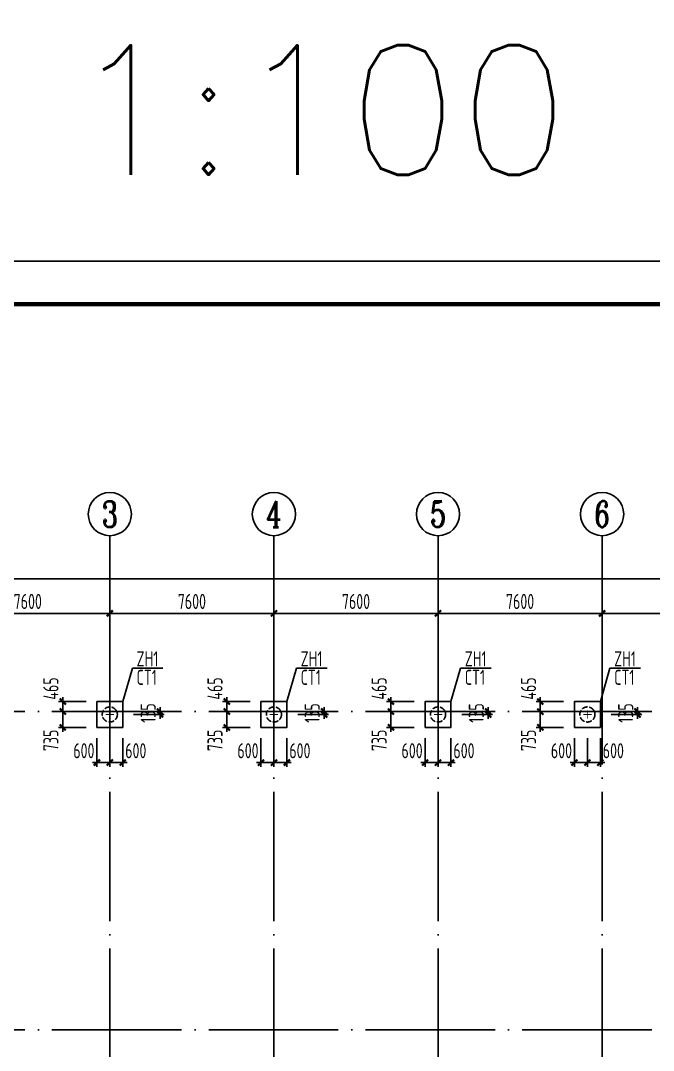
# Model space of a CAD drawing. Extents: x -3102990 to -851544, y -5293060 to -2540151.
# Drawn here: x -2634502 to -2619849, y -2649191 to -2625331 of the extents above; entities that cross this region are included whole.
import ezdxf
from ezdxf.enums import TextEntityAlignment as Align

# ---------------------------------------------------------------- set-up
doc = ezdxf.new("R2010")
doc.units = 0
doc.header["$LTSCALE"] = 1000
doc.header["$PDMODE"] = 1
doc.linetypes.add('DASH', pattern=[0.35, 0.25, -0.1])
doc.linetypes.add('DOTE', pattern=[2.42, 2, -0.2, 0.02, -0.2])
doc.layers.get('0').update_dxf_attribs({"linetype": 'CONTINUOUS'})
doc.layers.get('Defpoints').update_dxf_attribs({"linetype": 'CONTINUOUS'})
for name, color, linetype in [('AXIS', 253, 'DOTE'), ('COLU', 7, 'CONTINUOUS'), ('DIM', 3, 'CONTINUOUS'), ('NUM', 7, 'CONTINUOUS'), ('PUB_TITLE', 4, 'CONTINUOUS'), ('REIN', 1, 'CONTINUOUS'), ('TEXT', 7, 'CONTINUOUS'), ('桩基础', 7, 'CONTINUOUS')]:
    doc.layers.add(name, color=color, linetype=linetype)
doc.layers.add('yichutu', color=7, linetype='CONTINUOUS', true_color=0xffffff, plot=False)
doc.styles.add('HZTXT', font='txt.shx', dxfattribs={"width": 0.7, "height": 300, "bigfont": 'hztxt.shx'})
doc.styles.add('TSSD_Axis', font='Complex.shx', dxfattribs={"width": 0.7, "bigfont": 'hztxt.shx'})
doc.styles.add('TSSD_Dimension', font='tssdeng.shx', dxfattribs={"width": 0.7, "bigfont": 'Hztxt.shx'})
doc.styles.add('TSSD_Rein', font='Tssdeng.shx', dxfattribs={"width": 0.75, "bigfont": 'hztxt.shx'})
doc.dimstyles.new('TSSD_200_100', dxfattribs={"dimtxt": 350, "dimasz": 100, "dimexe": 100, "dimexo": 250, "dimgap": 100, "dimtad": 1, "dimdec": 0, "dimlfac": 2, "dimzin": 0, "dimdsep": 46, "dimtxsty": 'TSSD_Dimension', "dimblk": 'ARCHTICK', "dimcen": 0, "dimdle": 100, "dimclrt": 7, "dimadec": 0, "dimazin": 0, "dimtfac": 1, "dimtdec": 0, "dimtix": 1, "dimtmove": 2, "dimatfit": 3, "dimfxl": 1, "dimtolj": 1, "dimtzin": 0, "dimarcsym": 0})

# ---------------------------------------------------------------- blocks, each defined once
blk = doc.blocks.new('ts_axno')
at = {"color": 0, "linetype": 'ByBlock', "lineweight": -2}
blk.add_circle((0, 0), 0.5, dxfattribs=at)
at = {"color": 0, "linetype": 'ByBlock', "lineweight": -2, "style": 'TSSD_Axis', "width": 0.7}
blk.add_attdef('A', text='', height=0.6, dxfattribs=at).set_placement((0, 0), align=Align.MIDDLE_CENTER)
blk = doc.blocks.new('_ArchTick')
at = {"color": 0, "const_width": 0.5}
blk.add_lwpolyline([(-0.71, -0.71), (0.71, 0.71)], dxfattribs=at)
blk = doc.blocks.new('*D1863')
at = {"layer": 'Defpoints', "color": 0, "ltscale": 1.5}
for p in [(-2621036, -2639065), (-2621036, -2640340), (-2617236, -2640340)]:
    blk.add_point(p, dxfattribs=at)
at = {"layer": 'DIM', "color": 0, "lineweight": -2, "ltscale": 1.5}
for p, q in [((-2617136, -2639065), (-2621136, -2639065)), ((-2621036, -2640090), (-2621036, -2638965)), ((-2617236, -2640090), (-2617236, -2638965))]:
    blk.add_line(p, q, dxfattribs=at)
at = {"layer": 'DIM', "color": 0, "lineweight": -2, "ltscale": 1.5, "xscale": 100, "yscale": 100, "zscale": 100, "rotation": 180}
blk.add_blockref('_ArchTick', (-2621036, -2639065), dxfattribs=at)
at = {"layer": 'DIM', "color": 0, "lineweight": -2, "ltscale": 1.5, "xscale": 100, "yscale": 100, "zscale": 100}
blk.add_blockref('_ArchTick', (-2617236, -2639065), dxfattribs=at)
at = {"layer": 'DIM', "color": 7, "ltscale": 1.5, "insert": (-2619136, -2638790), "char_height": 350, "attachment_point": 5, "style": 'TSSD_Dimension'}
blk.add_mtext('\\A1;7600', dxfattribs=at)
blk = doc.blocks.new('*D1864')
at = {"layer": 'Defpoints', "color": 0, "ltscale": 1.5}
for p in [(-2624836, -2639065), (-2624836, -2640340), (-2621036, -2640340)]:
    blk.add_point(p, dxfattribs=at)
at = {"layer": 'DIM', "color": 0, "lineweight": -2, "ltscale": 1.5}
for p, q in [((-2620936, -2639065), (-2624936, -2639065)), ((-2624836, -2640090), (-2624836, -2638965)), ((-2621036, -2640090), (-2621036, -2638965))]:
    blk.add_line(p, q, dxfattribs=at)
at = {"layer": 'DIM', "color": 0, "lineweight": -2, "ltscale": 1.5, "xscale": 100, "yscale": 100, "zscale": 100, "rotation": 180}
blk.add_blockref('_ArchTick', (-2624836, -2639065), dxfattribs=at)
at = {"layer": 'DIM', "color": 0, "lineweight": -2, "ltscale": 1.5, "xscale": 100, "yscale": 100, "zscale": 100}
blk.add_blockref('_ArchTick', (-2621036, -2639065), dxfattribs=at)
at = {"layer": 'DIM', "color": 7, "ltscale": 1.5, "insert": (-2622936, -2638790), "char_height": 350, "attachment_point": 5, "style": 'TSSD_Dimension'}
blk.add_mtext('\\A1;7600', dxfattribs=at)
blk = doc.blocks.new('*D1865')
at = {"layer": 'Defpoints', "color": 0, "ltscale": 1.5}
for p in [(-2628636, -2639065), (-2628636, -2640340), (-2624836, -2640340)]:
    blk.add_point(p, dxfattribs=at)
at = {"layer": 'DIM', "color": 0, "lineweight": -2, "ltscale": 1.5}
for p, q in [((-2624736, -2639065), (-2628736, -2639065)), ((-2628636, -2640090), (-2628636, -2638965)), ((-2624836, -2640090), (-2624836, -2638965))]:
    blk.add_line(p, q, dxfattribs=at)
at = {"layer": 'DIM', "color": 0, "lineweight": -2, "ltscale": 1.5, "xscale": 100, "yscale": 100, "zscale": 100, "rotation": 180}
blk.add_blockref('_ArchTick', (-2628636, -2639065), dxfattribs=at)
at = {"layer": 'DIM', "color": 0, "lineweight": -2, "ltscale": 1.5, "xscale": 100, "yscale": 100, "zscale": 100}
blk.add_blockref('_ArchTick', (-2624836, -2639065), dxfattribs=at)
at = {"layer": 'DIM', "color": 7, "ltscale": 1.5, "insert": (-2626736, -2638790), "char_height": 350, "attachment_point": 5, "style": 'TSSD_Dimension'}
blk.add_mtext('\\A1;7600', dxfattribs=at)
blk = doc.blocks.new('*D1866')
at = {"layer": 'Defpoints', "color": 0, "ltscale": 1.5}
for p in [(-2632436, -2639065), (-2632436, -2640340), (-2628636, -2640340)]:
    blk.add_point(p, dxfattribs=at)
at = {"layer": 'DIM', "color": 0, "lineweight": -2, "ltscale": 1.5}
for p, q in [((-2628536, -2639065), (-2632536, -2639065)), ((-2632436, -2640090), (-2632436, -2638965)), ((-2628636, -2640090), (-2628636, -2638965))]:
    blk.add_line(p, q, dxfattribs=at)
at = {"layer": 'DIM', "color": 0, "lineweight": -2, "ltscale": 1.5, "xscale": 100, "yscale": 100, "zscale": 100, "rotation": 180}
blk.add_blockref('_ArchTick', (-2632436, -2639065), dxfattribs=at)
at = {"layer": 'DIM', "color": 0, "lineweight": -2, "ltscale": 1.5, "xscale": 100, "yscale": 100, "zscale": 100}
blk.add_blockref('_ArchTick', (-2628636, -2639065), dxfattribs=at)
at = {"layer": 'DIM', "color": 7, "ltscale": 1.5, "insert": (-2630536, -2638790), "char_height": 350, "attachment_point": 5, "style": 'TSSD_Dimension'}
blk.add_mtext('\\A1;7600', dxfattribs=at)
blk = doc.blocks.new('*D1867')
at = {"layer": 'Defpoints', "color": 0, "ltscale": 1.5}
for p in [(-2636236, -2639065), (-2636236, -2640340), (-2632436, -2640340)]:
    blk.add_point(p, dxfattribs=at)
at = {"layer": 'DIM', "color": 0, "lineweight": -2, "ltscale": 1.5}
for p, q in [((-2632336, -2639065), (-2636336, -2639065)), ((-2636236, -2640090), (-2636236, -2638965)), ((-2632436, -2640090), (-2632436, -2638965))]:
    blk.add_line(p, q, dxfattribs=at)
at = {"layer": 'DIM', "color": 0, "lineweight": -2, "ltscale": 1.5, "xscale": 100, "yscale": 100, "zscale": 100, "rotation": 180}
blk.add_blockref('_ArchTick', (-2636236, -2639065), dxfattribs=at)
at = {"layer": 'DIM', "color": 0, "lineweight": -2, "ltscale": 1.5, "xscale": 100, "yscale": 100, "zscale": 100}
blk.add_blockref('_ArchTick', (-2632436, -2639065), dxfattribs=at)
at = {"layer": 'DIM', "color": 7, "ltscale": 1.5, "insert": (-2634336, -2638790), "char_height": 350, "attachment_point": 5, "style": 'TSSD_Dimension'}
blk.add_mtext('\\A1;7600', dxfattribs=at)
blk = doc.blocks.new('*D1869')
at = {"layer": 'Defpoints', "color": 0, "ltscale": 1.5}
for p in [(-2564036, -2638265), (-2640036, -2640340), (-2564036, -2640340)]:
    blk.add_point(p, dxfattribs=at)
at = {"layer": 'DIM', "color": 0, "lineweight": -2, "ltscale": 1.5}
for p, q in [((-2640036, -2640090), (-2640036, -2638165)), ((-2564036, -2640090), (-2564036, -2638165)), ((-2640136, -2638265), (-2563936, -2638265))]:
    blk.add_line(p, q, dxfattribs=at)
at = {"layer": 'DIM', "color": 0, "lineweight": -2, "ltscale": 1.5, "xscale": 100, "yscale": 100, "zscale": 100, "rotation": 180}
blk.add_blockref('_ArchTick', (-2640036, -2638265), dxfattribs=at)
at = {"layer": 'DIM', "color": 0, "lineweight": -2, "ltscale": 1.5, "xscale": 100, "yscale": 100, "zscale": 100}
blk.add_blockref('_ArchTick', (-2564036, -2638265), dxfattribs=at)
at = {"layer": 'DIM', "color": 7, "ltscale": 1.5, "insert": (-2602036, -2637990), "char_height": 350, "attachment_point": 5, "style": 'TSSD_Dimension'}
blk.add_mtext('\\A1;152000', dxfattribs=at)
blk = doc.blocks.new('A$C4DB71547')
at = {"layer": 'REIN', "color": 4, "const_width": 20}
for points in [[(-75, 10), (117, 10)], [(21, 106), (21, -86)]]:
    blk.add_lwpolyline(points, dxfattribs=at)
blk = doc.blocks.new('*D1925')
at = {"layer": 'Defpoints', "color": 0, "ltscale": 1.5}
for p in [(-2632736, -2641708), (-2632436, -2641708), (-2632436, -2642523)]:
    blk.add_point(p, dxfattribs=at)
at = {"layer": 'DIM', "color": 0, "lineweight": -2, "ltscale": 1.5}
for p, q in [((-2632736, -2641958), (-2632736, -2642623)), ((-2632436, -2641958), (-2632436, -2642623)), ((-2632836, -2642523), (-2632336, -2642523))]:
    blk.add_line(p, q, dxfattribs=at)
at = {"layer": 'DIM', "color": 0, "lineweight": -2, "ltscale": 1.5, "xscale": 100, "yscale": 100, "zscale": 100, "rotation": 180}
blk.add_blockref('_ArchTick', (-2632736, -2642523), dxfattribs=at)
at = {"layer": 'DIM', "color": 0, "lineweight": -2, "ltscale": 1.5, "xscale": 100, "yscale": 100, "zscale": 100}
blk.add_blockref('_ArchTick', (-2632436, -2642523), dxfattribs=at)
at = {"layer": 'DIM', "color": 7, "ltscale": 1.5, "insert": (-2633037, -2642248), "char_height": 350, "attachment_point": 5, "style": 'TSSD_Dimension'}
blk.add_mtext('\\A1;600', dxfattribs=at)
blk = doc.blocks.new('*D1926')
at = {"layer": 'Defpoints', "color": 0, "ltscale": 1.5}
for p in [(-2632436, -2641708), (-2632136, -2641708), (-2632136, -2642523)]:
    blk.add_point(p, dxfattribs=at)
at = {"layer": 'DIM', "color": 0, "lineweight": -2, "ltscale": 1.5}
for p, q in [((-2632436, -2641958), (-2632436, -2642623)), ((-2632136, -2641958), (-2632136, -2642623)), ((-2632536, -2642523), (-2632036, -2642523))]:
    blk.add_line(p, q, dxfattribs=at)
at = {"layer": 'DIM', "color": 0, "lineweight": -2, "ltscale": 1.5, "xscale": 100, "yscale": 100, "zscale": 100, "rotation": 180}
blk.add_blockref('_ArchTick', (-2632436, -2642523), dxfattribs=at)
at = {"layer": 'DIM', "color": 0, "lineweight": -2, "ltscale": 1.5, "xscale": 100, "yscale": 100, "zscale": 100}
blk.add_blockref('_ArchTick', (-2632136, -2642523), dxfattribs=at)
at = {"layer": 'DIM', "color": 7, "ltscale": 1.5, "insert": (-2631835, -2642248), "char_height": 350, "attachment_point": 5, "style": 'TSSD_Dimension'}
blk.add_mtext('\\A1;600', dxfattribs=at)
blk = doc.blocks.new('*D1927')
at = {"layer": 'Defpoints', "color": 0, "ltscale": 1.5}
for p in [(-2632736, -2641108), (-2633526, -2641340), (-2632736, -2641340)]:
    blk.add_point(p, dxfattribs=at)
at = {"layer": 'DIM', "color": 0, "lineweight": -2, "ltscale": 1.5}
for p, q in [((-2633526, -2641008), (-2633526, -2641440)), ((-2632986, -2641108), (-2633626, -2641108)), ((-2632986, -2641340), (-2633626, -2641340))]:
    blk.add_line(p, q, dxfattribs=at)
at = {"layer": 'DIM', "color": 0, "lineweight": -2, "ltscale": 1.5, "xscale": 100, "yscale": 100, "zscale": 100}
for p, rotation in [((-2633526, -2641108), 90), ((-2633526, -2641340), 270)]:
    blk.add_blockref('_ArchTick', p, dxfattribs=dict(at, rotation=rotation))
at = {"layer": 'DIM', "color": 7, "ltscale": 1.5, "insert": (-2633801, -2640807), "char_height": 350, "attachment_point": 5, "rotation": 90, "style": 'TSSD_Dimension'}
blk.add_mtext('\\A1;465', dxfattribs=at)
blk = doc.blocks.new('*D1928')
at = {"layer": 'Defpoints', "color": 0, "ltscale": 1.5}
for p in [(-2632736, -2641340), (-2633526, -2641708), (-2632736, -2641708)]:
    blk.add_point(p, dxfattribs=at)
at = {"layer": 'DIM', "color": 0, "lineweight": -2, "ltscale": 1.5}
for p, q in [((-2633526, -2641240), (-2633526, -2641808)), ((-2632986, -2641340), (-2633626, -2641340)), ((-2632986, -2641708), (-2633626, -2641708))]:
    blk.add_line(p, q, dxfattribs=at)
at = {"layer": 'DIM', "color": 0, "lineweight": -2, "ltscale": 1.5, "xscale": 100, "yscale": 100, "zscale": 100}
for p, rotation in [((-2633526, -2641340), 90), ((-2633526, -2641708), 270)]:
    blk.add_blockref('_ArchTick', p, dxfattribs=dict(at, rotation=rotation))
at = {"layer": 'DIM', "color": 7, "ltscale": 1.5, "insert": (-2633801, -2642009), "char_height": 350, "attachment_point": 5, "rotation": 90, "style": 'TSSD_Dimension'}
blk.add_mtext('\\A1;735', dxfattribs=at)
blk = doc.blocks.new('*D1929')
at = {"layer": 'Defpoints', "color": 0, "ltscale": 1.5}
for p in [(-2632136, -2641340), (-2632136, -2641408), (-2631274, -2641408)]:
    blk.add_point(p, dxfattribs=at)
at = {"layer": 'DIM', "color": 0, "lineweight": -2, "ltscale": 1.5}
for p, q in [((-2631274, -2641340), (-2631274, -2641240)), ((-2631886, -2641340), (-2631174, -2641340)), ((-2631886, -2641408), (-2631174, -2641408)), ((-2631274, -2641340), (-2631274, -2641408)), ((-2631274, -2641408), (-2631274, -2641508))]:
    blk.add_line(p, q, dxfattribs=at)
at = {"layer": 'DIM', "color": 0, "lineweight": -2, "ltscale": 1.5, "xscale": 100, "yscale": 100, "zscale": 100}
for p, rotation in [((-2631274, -2641340), 270), ((-2631274, -2641408), 90)]:
    blk.add_blockref('_ArchTick', p, dxfattribs=dict(at, rotation=rotation))
at = {"layer": 'DIM', "color": 7, "ltscale": 1.5, "insert": (-2631549, -2641374), "char_height": 350, "attachment_point": 5, "rotation": 90, "style": 'TSSD_Dimension'}
blk.add_mtext('\\A1;135', dxfattribs=at)
blk = doc.blocks.new('*D1935')
at = {"layer": 'Defpoints', "color": 0, "ltscale": 1.5}
for p in [(-2628936, -2641708), (-2628636, -2641708), (-2628636, -2642523)]:
    blk.add_point(p, dxfattribs=at)
at = {"layer": 'DIM', "color": 0, "lineweight": -2, "ltscale": 1.5}
for p, q in [((-2628936, -2641958), (-2628936, -2642623)), ((-2628636, -2641958), (-2628636, -2642623)), ((-2629036, -2642523), (-2628536, -2642523))]:
    blk.add_line(p, q, dxfattribs=at)
at = {"layer": 'DIM', "color": 0, "lineweight": -2, "ltscale": 1.5, "xscale": 100, "yscale": 100, "zscale": 100, "rotation": 180}
blk.add_blockref('_ArchTick', (-2628936, -2642523), dxfattribs=at)
at = {"layer": 'DIM', "color": 0, "lineweight": -2, "ltscale": 1.5, "xscale": 100, "yscale": 100, "zscale": 100}
blk.add_blockref('_ArchTick', (-2628636, -2642523), dxfattribs=at)
at = {"layer": 'DIM', "color": 7, "ltscale": 1.5, "insert": (-2629237, -2642248), "char_height": 350, "attachment_point": 5, "style": 'TSSD_Dimension'}
blk.add_mtext('\\A1;600', dxfattribs=at)
blk = doc.blocks.new('*D1936')
at = {"layer": 'Defpoints', "color": 0, "ltscale": 1.5}
for p in [(-2628636, -2641708), (-2628336, -2641708), (-2628336, -2642523)]:
    blk.add_point(p, dxfattribs=at)
at = {"layer": 'DIM', "color": 0, "lineweight": -2, "ltscale": 1.5}
for p, q in [((-2628636, -2641958), (-2628636, -2642623)), ((-2628336, -2641958), (-2628336, -2642623)), ((-2628736, -2642523), (-2628236, -2642523))]:
    blk.add_line(p, q, dxfattribs=at)
at = {"layer": 'DIM', "color": 0, "lineweight": -2, "ltscale": 1.5, "xscale": 100, "yscale": 100, "zscale": 100, "rotation": 180}
blk.add_blockref('_ArchTick', (-2628636, -2642523), dxfattribs=at)
at = {"layer": 'DIM', "color": 0, "lineweight": -2, "ltscale": 1.5, "xscale": 100, "yscale": 100, "zscale": 100}
blk.add_blockref('_ArchTick', (-2628336, -2642523), dxfattribs=at)
at = {"layer": 'DIM', "color": 7, "ltscale": 1.5, "insert": (-2628035, -2642248), "char_height": 350, "attachment_point": 5, "style": 'TSSD_Dimension'}
blk.add_mtext('\\A1;600', dxfattribs=at)
blk = doc.blocks.new('*D1937')
at = {"layer": 'Defpoints', "color": 0, "ltscale": 1.5}
for p in [(-2628936, -2641108), (-2629726, -2641340), (-2628936, -2641340)]:
    blk.add_point(p, dxfattribs=at)
at = {"layer": 'DIM', "color": 0, "lineweight": -2, "ltscale": 1.5}
for p, q in [((-2629726, -2641008), (-2629726, -2641440)), ((-2629186, -2641108), (-2629826, -2641108)), ((-2629186, -2641340), (-2629826, -2641340))]:
    blk.add_line(p, q, dxfattribs=at)
at = {"layer": 'DIM', "color": 0, "lineweight": -2, "ltscale": 1.5, "xscale": 100, "yscale": 100, "zscale": 100}
for p, rotation in [((-2629726, -2641108), 90), ((-2629726, -2641340), 270)]:
    blk.add_blockref('_ArchTick', p, dxfattribs=dict(at, rotation=rotation))
at = {"layer": 'DIM', "color": 7, "ltscale": 1.5, "insert": (-2630001, -2640807), "char_height": 350, "attachment_point": 5, "rotation": 90, "style": 'TSSD_Dimension'}
blk.add_mtext('\\A1;465', dxfattribs=at)
blk = doc.blocks.new('*D1938')
at = {"layer": 'Defpoints', "color": 0, "ltscale": 1.5}
for p in [(-2628936, -2641340), (-2629726, -2641708), (-2628936, -2641708)]:
    blk.add_point(p, dxfattribs=at)
at = {"layer": 'DIM', "color": 0, "lineweight": -2, "ltscale": 1.5}
for p, q in [((-2629726, -2641240), (-2629726, -2641808)), ((-2629186, -2641340), (-2629826, -2641340)), ((-2629186, -2641708), (-2629826, -2641708))]:
    blk.add_line(p, q, dxfattribs=at)
at = {"layer": 'DIM', "color": 0, "lineweight": -2, "ltscale": 1.5, "xscale": 100, "yscale": 100, "zscale": 100}
for p, rotation in [((-2629726, -2641340), 90), ((-2629726, -2641708), 270)]:
    blk.add_blockref('_ArchTick', p, dxfattribs=dict(at, rotation=rotation))
at = {"layer": 'DIM', "color": 7, "ltscale": 1.5, "insert": (-2630001, -2642009), "char_height": 350, "attachment_point": 5, "rotation": 90, "style": 'TSSD_Dimension'}
blk.add_mtext('\\A1;735', dxfattribs=at)
blk = doc.blocks.new('*D1939')
at = {"layer": 'Defpoints', "color": 0, "ltscale": 1.5}
for p in [(-2628336, -2641340), (-2628336, -2641408), (-2627474, -2641408)]:
    blk.add_point(p, dxfattribs=at)
at = {"layer": 'DIM', "color": 0, "lineweight": -2, "ltscale": 1.5}
for p, q in [((-2627474, -2641340), (-2627474, -2641240)), ((-2628086, -2641340), (-2627374, -2641340)), ((-2628086, -2641408), (-2627374, -2641408)), ((-2627474, -2641340), (-2627474, -2641408)), ((-2627474, -2641408), (-2627474, -2641508))]:
    blk.add_line(p, q, dxfattribs=at)
at = {"layer": 'DIM', "color": 0, "lineweight": -2, "ltscale": 1.5, "xscale": 100, "yscale": 100, "zscale": 100}
for p, rotation in [((-2627474, -2641340), 270), ((-2627474, -2641408), 90)]:
    blk.add_blockref('_ArchTick', p, dxfattribs=dict(at, rotation=rotation))
at = {"layer": 'DIM', "color": 7, "ltscale": 1.5, "insert": (-2627749, -2641374), "char_height": 350, "attachment_point": 5, "rotation": 90, "style": 'TSSD_Dimension'}
blk.add_mtext('\\A1;135', dxfattribs=at)
blk = doc.blocks.new('*D1945')
at = {"layer": 'Defpoints', "color": 0, "ltscale": 1.5}
for p in [(-2625136, -2641708), (-2624836, -2641708), (-2624836, -2642523)]:
    blk.add_point(p, dxfattribs=at)
at = {"layer": 'DIM', "color": 0, "lineweight": -2, "ltscale": 1.5}
for p, q in [((-2625136, -2641958), (-2625136, -2642623)), ((-2624836, -2641958), (-2624836, -2642623)), ((-2625236, -2642523), (-2624736, -2642523))]:
    blk.add_line(p, q, dxfattribs=at)
at = {"layer": 'DIM', "color": 0, "lineweight": -2, "ltscale": 1.5, "xscale": 100, "yscale": 100, "zscale": 100, "rotation": 180}
blk.add_blockref('_ArchTick', (-2625136, -2642523), dxfattribs=at)
at = {"layer": 'DIM', "color": 0, "lineweight": -2, "ltscale": 1.5, "xscale": 100, "yscale": 100, "zscale": 100}
blk.add_blockref('_ArchTick', (-2624836, -2642523), dxfattribs=at)
at = {"layer": 'DIM', "color": 7, "ltscale": 1.5, "insert": (-2625437, -2642248), "char_height": 350, "attachment_point": 5, "style": 'TSSD_Dimension'}
blk.add_mtext('\\A1;600', dxfattribs=at)
blk = doc.blocks.new('*D1946')
at = {"layer": 'Defpoints', "color": 0, "ltscale": 1.5}
for p in [(-2624836, -2641708), (-2624536, -2641708), (-2624536, -2642523)]:
    blk.add_point(p, dxfattribs=at)
at = {"layer": 'DIM', "color": 0, "lineweight": -2, "ltscale": 1.5}
for p, q in [((-2624836, -2641958), (-2624836, -2642623)), ((-2624536, -2641958), (-2624536, -2642623)), ((-2624936, -2642523), (-2624436, -2642523))]:
    blk.add_line(p, q, dxfattribs=at)
at = {"layer": 'DIM', "color": 0, "lineweight": -2, "ltscale": 1.5, "xscale": 100, "yscale": 100, "zscale": 100, "rotation": 180}
blk.add_blockref('_ArchTick', (-2624836, -2642523), dxfattribs=at)
at = {"layer": 'DIM', "color": 0, "lineweight": -2, "ltscale": 1.5, "xscale": 100, "yscale": 100, "zscale": 100}
blk.add_blockref('_ArchTick', (-2624536, -2642523), dxfattribs=at)
at = {"layer": 'DIM', "color": 7, "ltscale": 1.5, "insert": (-2624235, -2642248), "char_height": 350, "attachment_point": 5, "style": 'TSSD_Dimension'}
blk.add_mtext('\\A1;600', dxfattribs=at)
blk = doc.blocks.new('*D1947')
at = {"layer": 'Defpoints', "color": 0, "ltscale": 1.5}
for p in [(-2625136, -2641108), (-2625926, -2641340), (-2625136, -2641340)]:
    blk.add_point(p, dxfattribs=at)
at = {"layer": 'DIM', "color": 0, "lineweight": -2, "ltscale": 1.5}
for p, q in [((-2625926, -2641008), (-2625926, -2641440)), ((-2625386, -2641108), (-2626026, -2641108)), ((-2625386, -2641340), (-2626026, -2641340))]:
    blk.add_line(p, q, dxfattribs=at)
at = {"layer": 'DIM', "color": 0, "lineweight": -2, "ltscale": 1.5, "xscale": 100, "yscale": 100, "zscale": 100}
for p, rotation in [((-2625926, -2641108), 90), ((-2625926, -2641340), 270)]:
    blk.add_blockref('_ArchTick', p, dxfattribs=dict(at, rotation=rotation))
at = {"layer": 'DIM', "color": 7, "ltscale": 1.5, "insert": (-2626201, -2640807), "char_height": 350, "attachment_point": 5, "rotation": 90, "style": 'TSSD_Dimension'}
blk.add_mtext('\\A1;465', dxfattribs=at)
blk = doc.blocks.new('*D1948')
at = {"layer": 'Defpoints', "color": 0, "ltscale": 1.5}
for p in [(-2625136, -2641340), (-2625926, -2641708), (-2625136, -2641708)]:
    blk.add_point(p, dxfattribs=at)
at = {"layer": 'DIM', "color": 0, "lineweight": -2, "ltscale": 1.5}
for p, q in [((-2625926, -2641240), (-2625926, -2641808)), ((-2625386, -2641340), (-2626026, -2641340)), ((-2625386, -2641708), (-2626026, -2641708))]:
    blk.add_line(p, q, dxfattribs=at)
at = {"layer": 'DIM', "color": 0, "lineweight": -2, "ltscale": 1.5, "xscale": 100, "yscale": 100, "zscale": 100}
for p, rotation in [((-2625926, -2641340), 90), ((-2625926, -2641708), 270)]:
    blk.add_blockref('_ArchTick', p, dxfattribs=dict(at, rotation=rotation))
at = {"layer": 'DIM', "color": 7, "ltscale": 1.5, "insert": (-2626201, -2642009), "char_height": 350, "attachment_point": 5, "rotation": 90, "style": 'TSSD_Dimension'}
blk.add_mtext('\\A1;735', dxfattribs=at)
blk = doc.blocks.new('*D1949')
at = {"layer": 'Defpoints', "color": 0, "ltscale": 1.5}
for p in [(-2624536, -2641340), (-2624536, -2641408), (-2623674, -2641408)]:
    blk.add_point(p, dxfattribs=at)
at = {"layer": 'DIM', "color": 0, "lineweight": -2, "ltscale": 1.5}
for p, q in [((-2623674, -2641340), (-2623674, -2641240)), ((-2624286, -2641340), (-2623574, -2641340)), ((-2624286, -2641408), (-2623574, -2641408)), ((-2623674, -2641340), (-2623674, -2641408)), ((-2623674, -2641408), (-2623674, -2641508))]:
    blk.add_line(p, q, dxfattribs=at)
at = {"layer": 'DIM', "color": 0, "lineweight": -2, "ltscale": 1.5, "xscale": 100, "yscale": 100, "zscale": 100}
for p, rotation in [((-2623674, -2641340), 270), ((-2623674, -2641408), 90)]:
    blk.add_blockref('_ArchTick', p, dxfattribs=dict(at, rotation=rotation))
at = {"layer": 'DIM', "color": 7, "ltscale": 1.5, "insert": (-2623949, -2641374), "char_height": 350, "attachment_point": 5, "rotation": 90, "style": 'TSSD_Dimension'}
blk.add_mtext('\\A1;135', dxfattribs=at)
blk = doc.blocks.new('*D1955')
at = {"layer": 'Defpoints', "color": 0, "ltscale": 1.5}
for p in [(-2621677, -2641708), (-2621377, -2641708), (-2621377, -2642523)]:
    blk.add_point(p, dxfattribs=at)
at = {"layer": 'DIM', "color": 0, "lineweight": -2, "ltscale": 1.5}
for p, q in [((-2621677, -2641958), (-2621677, -2642623)), ((-2621377, -2641958), (-2621377, -2642623)), ((-2621777, -2642523), (-2621277, -2642523))]:
    blk.add_line(p, q, dxfattribs=at)
at = {"layer": 'DIM', "color": 0, "lineweight": -2, "ltscale": 1.5, "xscale": 100, "yscale": 100, "zscale": 100, "rotation": 180}
blk.add_blockref('_ArchTick', (-2621677, -2642523), dxfattribs=at)
at = {"layer": 'DIM', "color": 0, "lineweight": -2, "ltscale": 1.5, "xscale": 100, "yscale": 100, "zscale": 100}
blk.add_blockref('_ArchTick', (-2621377, -2642523), dxfattribs=at)
at = {"layer": 'DIM', "color": 7, "ltscale": 1.5, "insert": (-2621978, -2642248), "char_height": 350, "attachment_point": 5, "style": 'TSSD_Dimension'}
blk.add_mtext('\\A1;600', dxfattribs=at)
blk = doc.blocks.new('*D1956')
at = {"layer": 'Defpoints', "color": 0, "ltscale": 1.5}
for p in [(-2621377, -2641708), (-2621077, -2641708), (-2621077, -2642523)]:
    blk.add_point(p, dxfattribs=at)
at = {"layer": 'DIM', "color": 0, "lineweight": -2, "ltscale": 1.5}
for p, q in [((-2621377, -2641958), (-2621377, -2642623)), ((-2621077, -2641958), (-2621077, -2642623)), ((-2621477, -2642523), (-2620977, -2642523))]:
    blk.add_line(p, q, dxfattribs=at)
at = {"layer": 'DIM', "color": 0, "lineweight": -2, "ltscale": 1.5, "xscale": 100, "yscale": 100, "zscale": 100, "rotation": 180}
blk.add_blockref('_ArchTick', (-2621377, -2642523), dxfattribs=at)
at = {"layer": 'DIM', "color": 0, "lineweight": -2, "ltscale": 1.5, "xscale": 100, "yscale": 100, "zscale": 100}
blk.add_blockref('_ArchTick', (-2621077, -2642523), dxfattribs=at)
at = {"layer": 'DIM', "color": 7, "ltscale": 1.5, "insert": (-2620776, -2642248), "char_height": 350, "attachment_point": 5, "style": 'TSSD_Dimension'}
blk.add_mtext('\\A1;600', dxfattribs=at)
blk = doc.blocks.new('*D1957')
at = {"layer": 'Defpoints', "color": 0, "ltscale": 1.5}
for p in [(-2621677, -2641108), (-2622467, -2641340), (-2621677, -2641340)]:
    blk.add_point(p, dxfattribs=at)
at = {"layer": 'DIM', "color": 0, "lineweight": -2, "ltscale": 1.5}
for p, q in [((-2622467, -2641008), (-2622467, -2641440)), ((-2621927, -2641108), (-2622567, -2641108)), ((-2621927, -2641340), (-2622567, -2641340))]:
    blk.add_line(p, q, dxfattribs=at)
at = {"layer": 'DIM', "color": 0, "lineweight": -2, "ltscale": 1.5, "xscale": 100, "yscale": 100, "zscale": 100}
for p, rotation in [((-2622467, -2641108), 90), ((-2622467, -2641340), 270)]:
    blk.add_blockref('_ArchTick', p, dxfattribs=dict(at, rotation=rotation))
at = {"layer": 'DIM', "color": 7, "ltscale": 1.5, "insert": (-2622742, -2640807), "char_height": 350, "attachment_point": 5, "rotation": 90, "style": 'TSSD_Dimension'}
blk.add_mtext('\\A1;465', dxfattribs=at)
blk = doc.blocks.new('*D1958')
at = {"layer": 'Defpoints', "color": 0, "ltscale": 1.5}
for p in [(-2621677, -2641340), (-2622467, -2641708), (-2621677, -2641708)]:
    blk.add_point(p, dxfattribs=at)
at = {"layer": 'DIM', "color": 0, "lineweight": -2, "ltscale": 1.5}
for p, q in [((-2622467, -2641240), (-2622467, -2641808)), ((-2621927, -2641340), (-2622567, -2641340)), ((-2621927, -2641708), (-2622567, -2641708))]:
    blk.add_line(p, q, dxfattribs=at)
at = {"layer": 'DIM', "color": 0, "lineweight": -2, "ltscale": 1.5, "xscale": 100, "yscale": 100, "zscale": 100}
for p, rotation in [((-2622467, -2641340), 90), ((-2622467, -2641708), 270)]:
    blk.add_blockref('_ArchTick', p, dxfattribs=dict(at, rotation=rotation))
at = {"layer": 'DIM', "color": 7, "ltscale": 1.5, "insert": (-2622742, -2642009), "char_height": 350, "attachment_point": 5, "rotation": 90, "style": 'TSSD_Dimension'}
blk.add_mtext('\\A1;735', dxfattribs=at)
blk = doc.blocks.new('*D1959')
at = {"layer": 'Defpoints', "color": 0, "ltscale": 1.5}
for p in [(-2621077, -2641340), (-2621077, -2641408), (-2620215, -2641408)]:
    blk.add_point(p, dxfattribs=at)
at = {"layer": 'DIM', "color": 0, "lineweight": -2, "ltscale": 1.5}
for p, q in [((-2620215, -2641340), (-2620215, -2641240)), ((-2620827, -2641340), (-2620115, -2641340)), ((-2620827, -2641408), (-2620115, -2641408)), ((-2620215, -2641340), (-2620215, -2641408)), ((-2620215, -2641408), (-2620215, -2641508))]:
    blk.add_line(p, q, dxfattribs=at)
at = {"layer": 'DIM', "color": 0, "lineweight": -2, "ltscale": 1.5, "xscale": 100, "yscale": 100, "zscale": 100}
for p, rotation in [((-2620215, -2641340), 270), ((-2620215, -2641408), 90)]:
    blk.add_blockref('_ArchTick', p, dxfattribs=dict(at, rotation=rotation))
at = {"layer": 'DIM', "color": 7, "ltscale": 1.5, "insert": (-2620490, -2641374), "char_height": 350, "attachment_point": 5, "rotation": 90, "style": 'TSSD_Dimension'}
blk.add_mtext('\\A1;135', dxfattribs=at)
blk = doc.blocks.new('A$C16496DF1')
at = {"layer": 'PUB_TITLE'}
blk.add_lwpolyline([(0, 0), (0, 42000), (104100, 42000), (104100, 0)], close=True, dxfattribs=at)
at = {"layer": 'PUB_TITLE', "const_width": 100}
blk.add_lwpolyline([(103100, 1000), (103100, 41000), (713, 41000), (713, 1000), (103100, 1000)], dxfattribs=at)
blk = doc.blocks.new('yct-1041-420-104100-42000-100-2006.0')
at = {"layer": 'yichutu', "color": 7, "true_color": 0xffffff}
blk.add_lwpolyline([(0, 0), (0, 42000), (104100, 42000), (104100, 0)], close=True, dxfattribs=at)
at = {"layer": 'yichutu', "color": 7, "true_color": 0xffffff, "style": 'HZTXT'}
blk.add_text('A2+3/4 1:100', height=3000, dxfattribs=at).set_placement((0, 44000))

msp = doc.modelspace()

# ---------------------------------------------------------------- linework, layer by layer
at = {"layer": 'AXIS', "ltscale": 1.5}
for p, q in [((-2632436.23, -2657090.5), (-2632436.23, -2640340.5)), ((-2628636.23, -2657090.5), (-2628636.23, -2640340.5)), ((-2624836.23, -2657090.5), (-2624836.23, -2640340.5)), ((-2621036.23, -2657090.5), (-2621036.23, -2640340.5)), ((-2641036.23, -2641340.5), (-2563036.23, -2641340.5)), ((-2641036.23, -2648715.5), (-2563036.23, -2648715.5))]:
    msp.add_line(p, q, dxfattribs=at)
at = {"layer": 'COLU'}
for points in [[(-2632736.23, -2641708), (-2632136.23, -2641708), (-2632136.23, -2641108), (-2632736.23, -2641108)], [(-2628936.23, -2641708), (-2628336.23, -2641708), (-2628336.23, -2641108), (-2628936.23, -2641108)], [(-2625136.23, -2641708), (-2624536.23, -2641708), (-2624536.23, -2641108), (-2625136.23, -2641108)], [(-2621677.13, -2641708), (-2621077.13, -2641708), (-2621077.13, -2641108), (-2621677.13, -2641108)]]:
    msp.add_lwpolyline(points, close=True, dxfattribs=at)
at = {"layer": 'NUM', "ltscale": 1.5}
for p, q in [((-2632436.23, -2640340.5), (-2632436.23, -2637265.5)), ((-2628636.23, -2640340.5), (-2628636.23, -2637265.5)), ((-2624836.23, -2640340.5), (-2624836.23, -2637265.5)), ((-2621036.23, -2640340.5), (-2621036.23, -2637265.5))]:
    msp.add_line(p, q, dxfattribs=at)
at = {"layer": 'NUM'}
for p, q in [((-2632136.23, -2641108), (-2631914.78, -2640331.73)), ((-2631914.78, -2640331.73), (-2631205.32, -2640331.73)), ((-2628336.23, -2641108), (-2628114.78, -2640331.73)), ((-2628114.78, -2640331.73), (-2627405.32, -2640331.73)), ((-2624536.23, -2641108), (-2624314.78, -2640331.73)), ((-2624314.78, -2640331.73), (-2623605.32, -2640331.73)), ((-2621077.13, -2641108), (-2620855.67, -2640331.73)), ((-2620855.67, -2640331.73), (-2620146.21, -2640331.73))]:
    msp.add_line(p, q, dxfattribs=at)
at = {"layer": '桩基础', "linetype": 'DASH', "ltscale": 0.5}
for centre in [(-2632436.23, -2641408), (-2628636.23, -2641408), (-2624836.23, -2641408), (-2621377.13, -2641408)]:
    msp.add_circle(centre, 175, dxfattribs=at)

# ---------------------------------------------------------------- block references
at = {"ltscale": 1.5}
msp.add_blockref('A$C16496DF1', (-2652237.82, -2672902.4), dxfattribs=at)
at = {"layer": 'COLU', "ltscale": 1.5, "xscale": -1, "rotation": 180}
for p in [(-2632457.14, -2641397.65), (-2628657.14, -2641397.65), (-2624857.14, -2641397.65), (-2621398.03, -2641397.65)]:
    msp.add_blockref('A$C4DB71547', p, dxfattribs=at)
at = {"layer": 'NUM'}
ref = msp.add_blockref('ts_axno', (-2632436.23, -2636765.5), dxfattribs=dict(at, xscale=1000, yscale=1000, zscale=1000))
ref.add_attrib('3', '3', dxfattribs={"height": 600, "style": 'TSSD_Axis', "width": 0.7}).set_placement((-2632436.23, -2636765.5), align=Align.MIDDLE_CENTER)
ref = msp.add_blockref('ts_axno', (-2628636.23, -2636765.5), dxfattribs=dict(at, xscale=1000, yscale=1000, zscale=1000))
ref.add_attrib('4', '4', dxfattribs={"height": 600, "style": 'TSSD_Axis', "width": 0.7}).set_placement((-2628636.23, -2636765.5), align=Align.MIDDLE_CENTER)
ref = msp.add_blockref('ts_axno', (-2624836.23, -2636765.5), dxfattribs=dict(at, xscale=1000, yscale=1000, zscale=1000))
ref.add_attrib('5', '5', dxfattribs={"height": 600, "style": 'TSSD_Axis', "width": 0.7}).set_placement((-2624836.23, -2636765.5), align=Align.MIDDLE_CENTER)
ref = msp.add_blockref('ts_axno', (-2621036.23, -2636765.5), dxfattribs=dict(at, xscale=1000, yscale=1000, zscale=1000))
ref.add_attrib('6', '6', dxfattribs={"height": 600, "style": 'TSSD_Axis', "width": 0.7}).set_placement((-2621036.23, -2636765.5), align=Align.MIDDLE_CENTER)
at = {"layer": 'yichutu'}
msp.add_blockref('yct-1041-420-104100-42000-100-2006.0', (-2652237.82, -2672902.4), dxfattribs=at)

# ---------------------------------------------------------------- texts
at = {"layer": 'TEXT', "lineweight": 5, "style": 'TSSD_Rein', "width": 0.7}
for s, p in [('ZH1', (-2631816.19, -2640293.38)), ('ZH1', (-2628016.19, -2640293.38)), ('ZH1', (-2624216.19, -2640293.38)), ('ZH1', (-2620757.08, -2640293.38)), ('CT1', (-2631816.55, -2640721.92)), ('CT1', (-2628016.55, -2640721.92)), ('CT1', (-2624216.55, -2640721.92)), ('CT1', (-2620757.44, -2640721.92))]:
    msp.add_text(s, height=350, dxfattribs=at).set_placement(p)

# ---------------------------------------------------------------- dimensions: what is measured, and where the dimension line sits
at = {"layer": 'DIM', "ltscale": 1.5}
for base, p1, p2, picture, middle in [((-2564036.23, -2638265.5), (-2640036.23, -2640340.5), (-2564036.23, -2640340.5), '*D1869', (-2602036.23, -2637990.5)), ((-2636236.23, -2639065.5), (-2632436.23, -2640340.5), (-2636236.23, -2640340.5), '*D1867', (-2634336.23, -2638790.5)), ((-2632436.23, -2639065.5), (-2628636.23, -2640340.5), (-2632436.23, -2640340.5), '*D1866', (-2630536.23, -2638790.5)), ((-2628636.23, -2639065.5), (-2624836.23, -2640340.5), (-2628636.23, -2640340.5), '*D1865', (-2626736.23, -2638790.5)), ((-2624836.23, -2639065.5), (-2621036.23, -2640340.5), (-2624836.23, -2640340.5), '*D1864', (-2622936.23, -2638790.5)), ((-2621036.23, -2639065.5), (-2617236.23, -2640340.5), (-2621036.23, -2640340.5), '*D1863', (-2619136.23, -2638790.5))]:
    dim = msp.add_linear_dim(base=base, p1=p1, p2=p2, dimstyle='TSSD_200_100', dxfattribs=at)
    dim.commit()
    dim.dimension.update_dxf_attribs({"geometry": picture, "text_midpoint": middle})
for base, p1, p2, picture, middle in [((-2633525.62, -2641340.5), (-2632736.23, -2641108), (-2632736.23, -2641340.5), '*D1927', (-2633800.62, -2640806.91)), ((-2629725.62, -2641340.5), (-2628936.23, -2641108), (-2628936.23, -2641340.5), '*D1937', (-2630000.62, -2640806.91)), ((-2625925.62, -2641340.5), (-2625136.23, -2641108), (-2625136.23, -2641340.5), '*D1947', (-2626200.62, -2640806.91)), ((-2622466.51, -2641340.5), (-2621677.13, -2641108), (-2621677.13, -2641340.5), '*D1957', (-2622741.51, -2640806.91)), ((-2633525.62, -2641708), (-2632736.23, -2641340.5), (-2632736.23, -2641708), '*D1928', (-2633800.62, -2642009.09)), ((-2629725.62, -2641708), (-2628936.23, -2641340.5), (-2628936.23, -2641708), '*D1938', (-2630000.62, -2642009.09)), ((-2625925.62, -2641708), (-2625136.23, -2641340.5), (-2625136.23, -2641708), '*D1948', (-2626200.62, -2642009.09)), ((-2622466.51, -2641708), (-2621677.13, -2641340.5), (-2621677.13, -2641708), '*D1958', (-2622741.51, -2642009.09))]:
    dim = msp.add_linear_dim(base=base, p1=p1, p2=p2, angle=90, dimstyle='TSSD_200_100', dxfattribs=at)
    dim.commit()
    dim.dimension.update_dxf_attribs({"geometry": picture, "text_midpoint": middle, "dimtype": 160})
for base, p1, p2, picture, middle in [((-2631274, -2641408), (-2632136.23, -2641340.5), (-2632136.23, -2641408), '*D1929', (-2631549, -2641374.25)), ((-2627474, -2641408), (-2628336.23, -2641340.5), (-2628336.23, -2641408), '*D1939', (-2627749, -2641374.25)), ((-2623674, -2641408), (-2624536.23, -2641340.5), (-2624536.23, -2641408), '*D1949', (-2623949, -2641374.25)), ((-2620214.89, -2641408), (-2621077.13, -2641340.5), (-2621077.13, -2641408), '*D1959', (-2620489.89, -2641374.25))]:
    dim = msp.add_linear_dim(base=base, p1=p1, p2=p2, angle=90, dimstyle='TSSD_200_100', dxfattribs=at)
    dim.commit()
    dim.dimension.update_dxf_attribs({"geometry": picture, "text_midpoint": middle})
for base, p1, p2, picture, middle in [((-2632436.23, -2642522.97), (-2632736.23, -2641708), (-2632436.23, -2641708), '*D1925', (-2633037.32, -2642247.97)), ((-2632136.23, -2642522.97), (-2632436.23, -2641708), (-2632136.23, -2641708), '*D1926', (-2631835.14, -2642247.97)), ((-2628636.23, -2642522.97), (-2628936.23, -2641708), (-2628636.23, -2641708), '*D1935', (-2629237.32, -2642247.97)), ((-2628336.23, -2642522.97), (-2628636.23, -2641708), (-2628336.23, -2641708), '*D1936', (-2628035.14, -2642247.97)), ((-2624836.23, -2642522.97), (-2625136.23, -2641708), (-2624836.23, -2641708), '*D1945', (-2625437.32, -2642247.97)), ((-2624536.23, -2642522.97), (-2624836.23, -2641708), (-2624536.23, -2641708), '*D1946', (-2624235.14, -2642247.97)), ((-2621377.13, -2642522.97), (-2621677.13, -2641708), (-2621377.13, -2641708), '*D1955', (-2621978.21, -2642247.97)), ((-2621077.13, -2642522.97), (-2621377.13, -2641708), (-2621077.13, -2641708), '*D1956', (-2620776.04, -2642247.97))]:
    dim = msp.add_linear_dim(base=base, p1=p1, p2=p2, dimstyle='TSSD_200_100', dxfattribs=at)
    dim.commit()
    dim.dimension.update_dxf_attribs({"geometry": picture, "text_midpoint": middle, "dimtype": 160})

doc.saveas('drawing.dxf')
